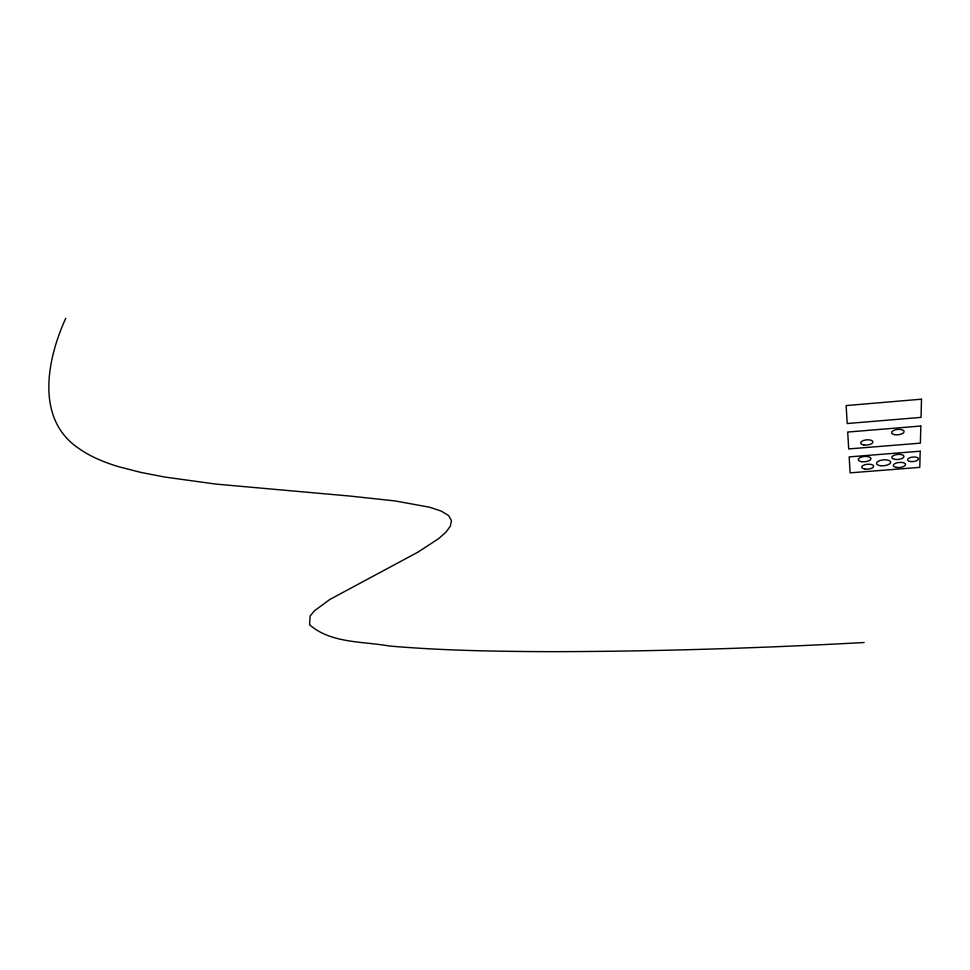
<?xml version="1.0" encoding="UTF-8"?>
<svg xmlns="http://www.w3.org/2000/svg" width="970" height="970" viewBox="0 0 970 970"><rect width="100%" height="100%" fill="white"/><g stroke="black" fill="none" stroke-linecap="round" stroke-linejoin="round"><path stroke-width="1.45" d="M65.742 318.33C47.118 359.07 34.92 419.04 78.849 448.443A104.433 44.632 5.7 0 0 119.662 466.982L140.82 472.402L164.197 476.961L215.74 484.078L349.903 496.058L395.202 500.957L429.48 507.201L441.192 511.081L448.625 515.591L451.45 520.599L450.371 526.176L445.921 532.215L438.658 538.629L417.84 552.197L329.873 599.448L314.413 610.845L310.157 615.95L309.539 624.728C331.037 643.559 362.78 641.243 389.382 646.02C443.496 650.664 497.852 651.476 552.148 651.67C656.205 651.488 760.237 648.142 864.137 642.528M920.19 451.208L919.778 467.37L850.12 472.851L849.174 456.894L920.19 451.208M920.821 426.012L920.385 443.144L848.702 448.94L847.707 432.05L920.821 426.012M921.5 399.179L921.039 417.379L847.198 423.526L846.131 405.581L921.5 399.179M894.631 434.669A6.293 2.68 -5.7 0 0 904.137 431.638A6.293 2.68 -5.7 0 0 894.825 429.989A6.293 2.68 -5.7 0 0 894.631 434.669M863.809 444.951A6.159 2.619 -5.2 0 0 872.939 441.944A6.159 2.619 -5.2 0 0 863.664 440.416A6.159 2.619 -5.2 0 0 863.809 444.951M861.639 461.684A6.39 2.655 -5 0 0 870.987 458.555A6.39 2.655 -5 0 0 861.251 457.1A6.39 2.655 -5 0 0 861.639 461.684M864.803 469.08A5.99 2.474 -5 0 0 873.679 466.243A5.99 2.474 -5 0 0 864.67 464.8A5.99 2.474 -5 0 0 864.803 469.08M880.239 465.661A7.129 2.946 -5.2 0 0 890.678 462.169A7.129 2.946 -5.2 0 0 879.826 460.58A7.129 2.946 -5.2 0 0 880.239 465.661M894.752 459.38A6.111 2.534 -5.5 0 0 903.979 456.506A6.111 2.534 -5.5 0 0 894.946 454.954A6.111 2.534 -5.5 0 0 894.752 459.38M896.377 467.419A6.184 2.534 -5.4 0 0 905.604 464.472A6.184 2.534 -5.4 0 0 896.341 463.005A6.184 2.534 -5.4 0 0 896.377 467.419M910.127 461.49A5.517 2.267 -5.7 0 0 918.517 458.943A5.517 2.267 -5.7 0 0 910.442 457.513A5.517 2.267 -5.7 0 0 910.127 461.49"/></g></svg>
